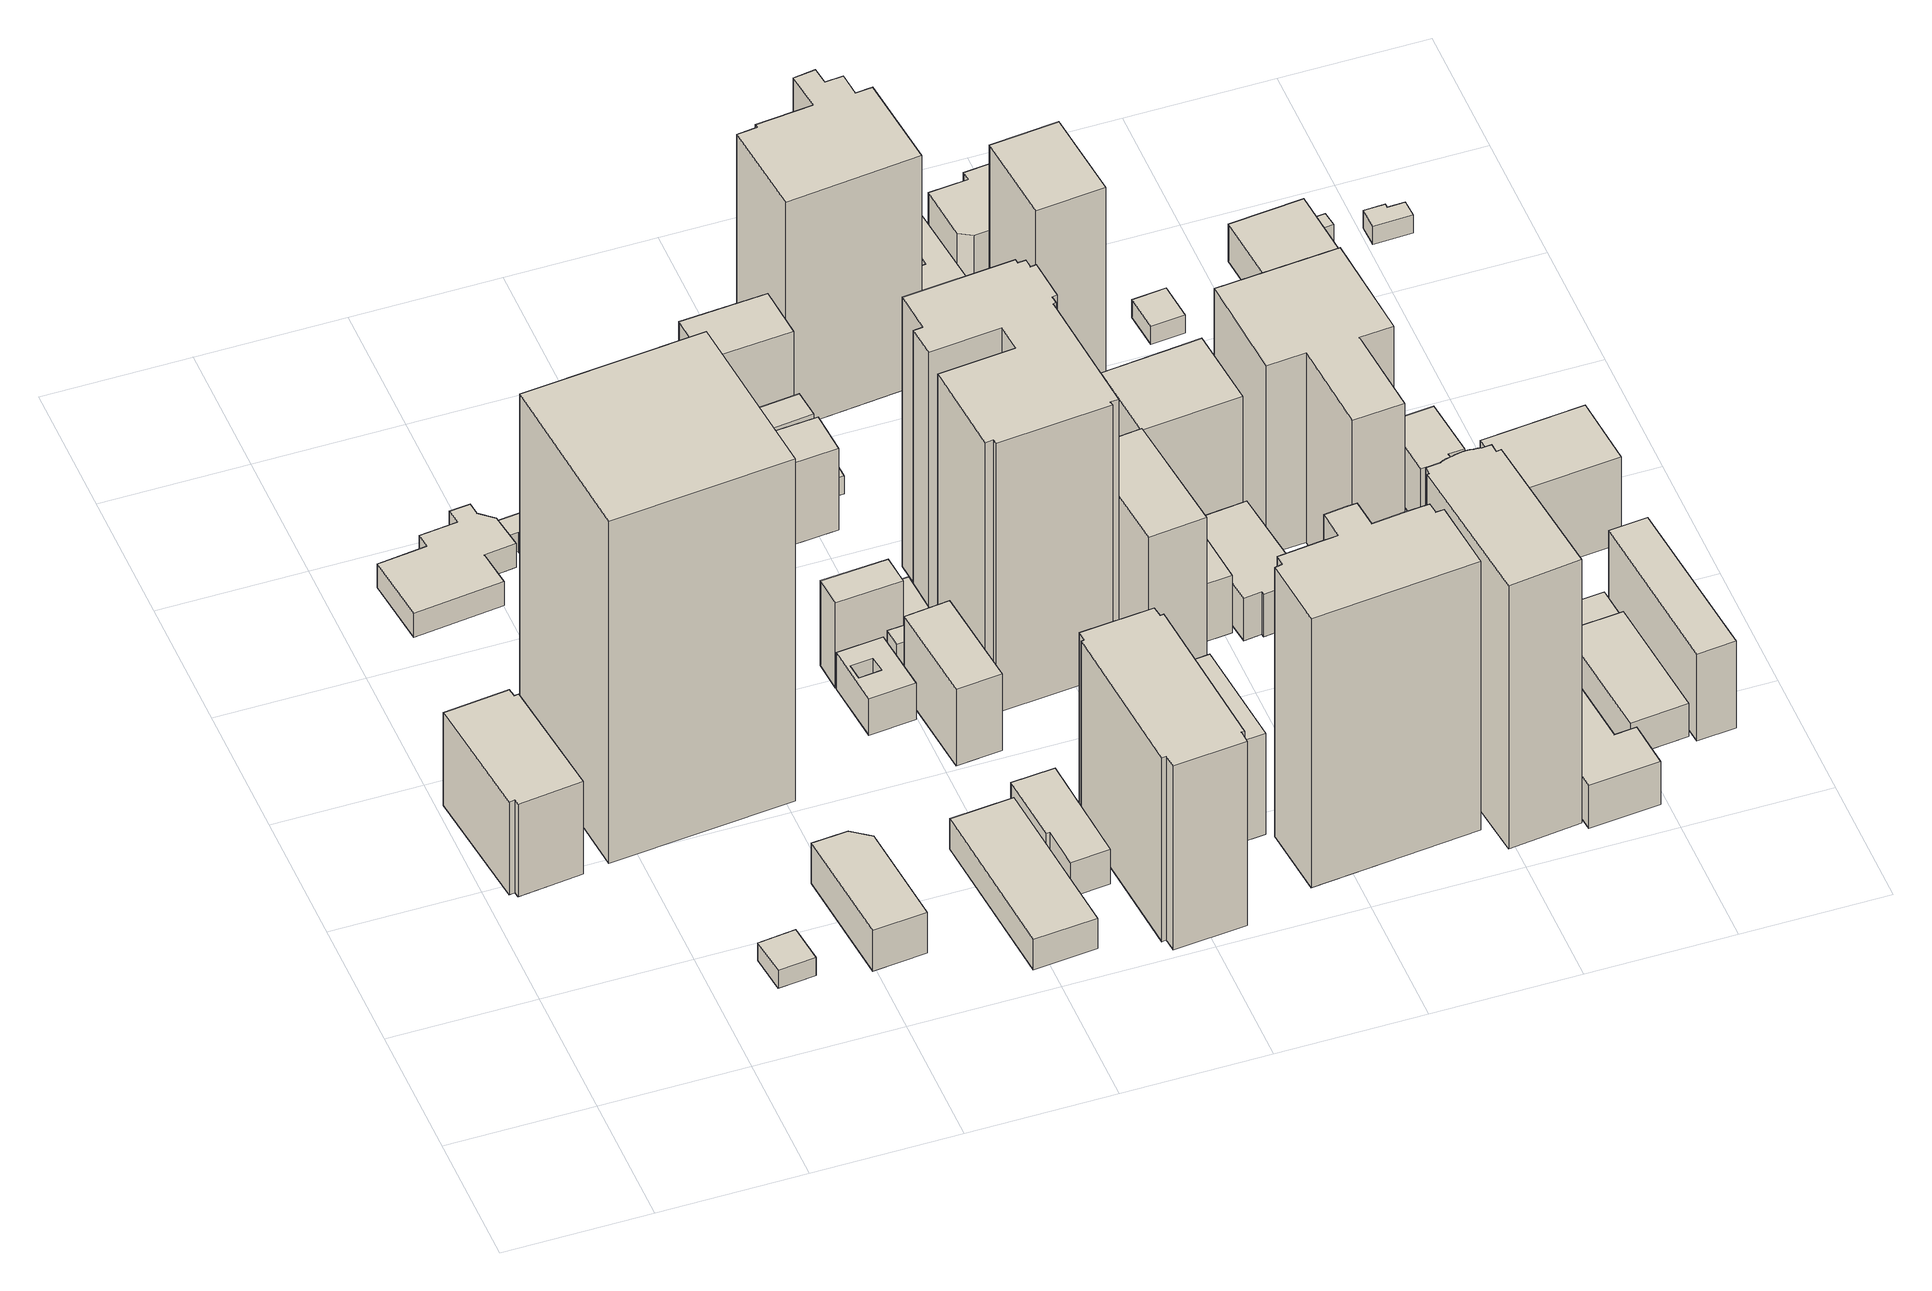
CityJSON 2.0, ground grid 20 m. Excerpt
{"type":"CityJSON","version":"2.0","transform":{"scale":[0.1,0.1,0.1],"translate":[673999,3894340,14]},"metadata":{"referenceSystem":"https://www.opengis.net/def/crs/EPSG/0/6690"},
"CityObjects":{
"building1":{"type":"Building","attributes":{"class":"3002","usage":"401","measuredHeight":21.5,"storeysAboveGround":4,"BuildingDetailAttribute.totalFloorArea":701.5,"BuildingDetailAttribute.buildingFootprintArea":175.37,"BuildingDetailAttribute.buildingRoofEdgeArea":175.37,"BuildingDetailAttribute.urbanPlanType":"21","BuildingDetailAttribute.landUseType":"212","BuildingDetailAttribute.surveyYear":2021,"BuildingIDAttribute.prefecture":"23","BuildingIDAttribute.city":"23102"},"address":[{"country":"日本","locality":"愛知県名古屋市"}],"geometry":[{"type":"Solid","lod":"1","boundaries":[[[[0,1,2,3,4,5,6,7]],[[6,8,9,7]],[[5,10,8,6]],[[4,11,10,5]],[[3,12,11,4]],[[2,13,12,3]],[[1,14,13,2]],[[0,15,14,1]],[[7,9,15,0]],[[8,10,11,12,13,14,15,9]]]]}]},
"building2":{"type":"Building","attributes":{"class":"3003","usage":"411","measuredHeight":-9999,"storeysAboveGround":1,"BuildingDetailAttribute.totalFloorArea":27.99,"BuildingDetailAttribute.buildingFootprintArea":27.99,"BuildingDetailAttribute.buildingRoofEdgeArea":27.99,"BuildingDetailAttribute.urbanPlanType":"21","BuildingDetailAttribute.landUseType":"211","BuildingDetailAttribute.surveyYear":2021,"BuildingIDAttribute.prefecture":"23","BuildingIDAttribute.city":"23102"},"address":[{"country":"日本","locality":"愛知県名古屋市"}],"geometry":[{"type":"Solid","lod":"1","boundaries":[[[[16,17,18,19]],[[18,20,21,19]],[[17,22,20,18]],[[16,23,22,17]],[[19,21,23,16]],[[20,22,23,21]]]]}]},
"building3":{"type":"Building","attributes":{"class":"3001","usage":"411","measuredHeight":8,"storeysAboveGround":1,"BuildingDetailAttribute.totalFloorArea":164.31,"BuildingDetailAttribute.buildingFootprintArea":164.31,"BuildingDetailAttribute.buildingRoofEdgeArea":164.31,"BuildingDetailAttribute.urbanPlanType":"21","BuildingDetailAttribute.landUseType":"211","BuildingDetailAttribute.surveyYear":2021,"BuildingIDAttribute.prefecture":"23","BuildingIDAttribute.city":"23102"},"address":[{"country":"日本","locality":"愛知県名古屋市"}],"geometry":[{"type":"Solid","lod":"1","boundaries":[[[[24,25,26,27,28,29,30,31,32,33,34,35]],[[34,36,37,35]],[[33,38,36,34]],[[32,39,38,33]],[[31,40,39,32]],[[30,41,40,31]],[[29,42,41,30]],[[28,43,42,29]],[[27,44,43,28]],[[26,45,44,27]],[[25,46,45,26]],[[24,47,46,25]],[[35,37,47,24]],[[36,38,39,40,41,42,43,44,45,46,47,37]]]]}]},
"building4":{"type":"Building","attributes":{"class":"9999","usage":"412","measuredHeight":57.3,"storeysAboveGround":17,"BuildingDetailAttribute.totalFloorArea":10609.53,"BuildingDetailAttribute.buildingFootprintArea":624.09,"BuildingDetailAttribute.buildingRoofEdgeArea":-9999,"BuildingDetailAttribute.urbanPlanType":"21","BuildingDetailAttribute.landUseType":"211","BuildingDetailAttribute.surveyYear":2021,"BuildingIDAttribute.prefecture":"23","BuildingIDAttribute.city":"23102"},"address":[{"country":"日本","locality":"愛知県名古屋市東区泉一丁目３０６"}],"geometry":[{"type":"Solid","lod":"1","boundaries":[[[[48,49,50,51]],[[50,52,53,51]],[[49,54,52,50]],[[48,55,54,49]],[[51,53,55,48]],[[52,54,55,53]]]]}]},
"building5":{"type":"Building","attributes":{"class":"9999","usage":"412","measuredHeight":16.7,"storeysAboveGround":1,"BuildingDetailAttribute.totalFloorArea":61.54,"BuildingDetailAttribute.buildingFootprintArea":61.54,"BuildingDetailAttribute.buildingRoofEdgeArea":-9999,"BuildingDetailAttribute.urbanPlanType":"21","BuildingDetailAttribute.landUseType":"211","BuildingDetailAttribute.surveyYear":2021,"BuildingIDAttribute.prefecture":"23","BuildingIDAttribute.city":"23102"},"address":[{"country":"日本","locality":"愛知県名古屋市"}],"geometry":[{"type":"Solid","lod":"1","boundaries":[[[[56,57,58,59]],[[58,60,61,59]],[[57,62,60,58]],[[56,63,62,57]],[[59,61,63,56]],[[60,62,63,61]]]]}]},
"building6":{"type":"Building","attributes":{"class":"3001","usage":"411","measuredHeight":8.8,"storeysAboveGround":2,"BuildingDetailAttribute.totalFloorArea":244.6,"BuildingDetailAttribute.buildingFootprintArea":122.3,"BuildingDetailAttribute.buildingRoofEdgeArea":122.3,"BuildingDetailAttribute.urbanPlanType":"21","BuildingDetailAttribute.landUseType":"211","BuildingDetailAttribute.surveyYear":2021,"BuildingIDAttribute.prefecture":"23","BuildingIDAttribute.city":"23102"},"address":[{"country":"日本","locality":"愛知県名古屋市"}],"geometry":[{"type":"Solid","lod":"1","boundaries":[[[[64,65,66,67,68]],[[67,69,70,68]],[[66,71,69,67]],[[65,72,71,66]],[[64,73,72,65]],[[68,70,73,64]],[[69,71,72,73,70]]]]}]},
"building7":{"type":"Building","attributes":{"class":"3001","usage":"411","measuredHeight":5.1,"storeysAboveGround":2,"BuildingDetailAttribute.totalFloorArea":52.26,"BuildingDetailAttribute.buildingFootprintArea":26.13,"BuildingDetailAttribute.buildingRoofEdgeArea":26.13,"BuildingDetailAttribute.urbanPlanType":"21","BuildingDetailAttribute.landUseType":"211","BuildingDetailAttribute.surveyYear":2021,"BuildingIDAttribute.prefecture":"23","BuildingIDAttribute.city":"23102"},"address":[{"country":"日本","locality":"愛知県名古屋市"}],"geometry":[{"type":"Solid","lod":"1","boundaries":[[[[74,75,76,77]],[[76,78,79,77]],[[75,80,78,76]],[[74,81,80,75]],[[77,79,81,74]],[[78,80,81,79]]]]}]},
"building8":{"type":"Building","attributes":{"class":"3001","usage":"411","measuredHeight":3.2,"storeysAboveGround":1,"BuildingDetailAttribute.totalFloorArea":31.93,"BuildingDetailAttribute.buildingFootprintArea":31.93,"BuildingDetailAttribute.buildingRoofEdgeArea":31.93,"BuildingDetailAttribute.urbanPlanType":"21","BuildingDetailAttribute.landUseType":"211","BuildingDetailAttribute.surveyYear":2021,"BuildingIDAttribute.prefecture":"23","BuildingIDAttribute.city":"23102"},"address":[{"country":"日本","locality":"愛知県名古屋市"}],"geometry":[{"type":"Solid","lod":"1","boundaries":[[[[82,83,84,85,86,87]],[[86,88,89,87]],[[85,90,88,86]],[[84,91,90,85]],[[83,92,91,84]],[[82,93,92,83]],[[87,89,93,82]],[[88,90,91,92,93,89]]]]}]},
"building9":{"type":"Building","attributes":{"class":"3001","usage":"411","measuredHeight":5.4,"storeysAboveGround":2,"BuildingDetailAttribute.totalFloorArea":154.39,"BuildingDetailAttribute.buildingFootprintArea":77.19,"BuildingDetailAttribute.buildingRoofEdgeArea":77.19,"BuildingDetailAttribute.urbanPlanType":"21","BuildingDetailAttribute.landUseType":"211","BuildingDetailAttribute.surveyYear":2021,"BuildingIDAttribute.prefecture":"23","BuildingIDAttribute.city":"23102"},"address":[{"country":"日本","locality":"愛知県名古屋市"}],"geometry":[{"type":"Solid","lod":"1","boundaries":[[[[94,95,96,97,98,99]],[[98,100,101,99]],[[97,102,100,98]],[[96,103,102,97]],[[95,104,103,96]],[[94,105,104,95]],[[99,101,105,94]],[[100,102,103,104,105,101]]]]}]},
"building10":{"type":"Building","attributes":{"class":"3001","usage":"402","measuredHeight":7.1,"storeysAboveGround":1,"BuildingDetailAttribute.totalFloorArea":202.58,"BuildingDetailAttribute.buildingFootprintArea":202.58,"BuildingDetailAttribute.buildingRoofEdgeArea":202.58,"BuildingDetailAttribute.urbanPlanType":"21","BuildingDetailAttribute.landUseType":"212","BuildingDetailAttribute.surveyYear":2021,"BuildingIDAttribute.prefecture":"23","BuildingIDAttribute.city":"23102"},"address":[{"country":"日本","locality":"愛知県名古屋市東区泉一丁目８０１"}],"geometry":[{"type":"Solid","lod":"1","boundaries":[[[[106,107,108,109]],[[108,110,111,109]],[[107,112,110,108]],[[106,113,112,107]],[[109,111,113,106]],[[110,112,113,111]]]]}]},
"building11":{"type":"Building","attributes":{"class":"3001","usage":"411","measuredHeight":14.1,"storeysAboveGround":2,"BuildingDetailAttribute.totalFloorArea":101.37,"BuildingDetailAttribute.buildingFootprintArea":50.69,"BuildingDetailAttribute.buildingRoofEdgeArea":50.69,"BuildingDetailAttribute.urbanPlanType":"21","BuildingDetailAttribute.landUseType":"211","BuildingDetailAttribute.surveyYear":2021,"BuildingIDAttribute.prefecture":"23","BuildingIDAttribute.city":"23102"},"address":[{"country":"日本","locality":"愛知県名古屋市"}],"geometry":[{"type":"Solid","lod":"1","boundaries":[[[[114,115,116,117],[118,119,120,121]],[[116,122,123,117]],[[115,124,122,116]],[[114,125,124,115]],[[117,123,125,114]],[[120,126,127,121]],[[119,128,126,120]],[[118,129,128,119]],[[121,127,129,118]],[[122,124,125,123],[126,128,129,127]]]]}]},
"building12":{"type":"Building","attributes":{"class":"3001","usage":"411","measuredHeight":7.8,"storeysAboveGround":2,"BuildingDetailAttribute.totalFloorArea":181,"BuildingDetailAttribute.buildingFootprintArea":90.5,"BuildingDetailAttribute.buildingRoofEdgeArea":90.5,"BuildingDetailAttribute.urbanPlanType":"21","BuildingDetailAttribute.landUseType":"211","BuildingDetailAttribute.surveyYear":2021,"BuildingIDAttribute.prefecture":"23","BuildingIDAttribute.city":"23102"},"address":[{"country":"日本","locality":"愛知県名古屋市"}],"geometry":[{"type":"Solid","lod":"1","boundaries":[[[[130,131,132,133,134,135]],[[134,136,137,135]],[[133,138,136,134]],[[132,139,138,133]],[[131,140,139,132]],[[130,141,140,131]],[[135,137,141,130]],[[136,138,139,140,141,137]]]]}]},
"building13":{"type":"Building","attributes":{"class":"3002","usage":"402","measuredHeight":16.2,"storeysAboveGround":3,"BuildingDetailAttribute.totalFloorArea":117.58,"BuildingDetailAttribute.buildingFootprintArea":39.19,"BuildingDetailAttribute.buildingRoofEdgeArea":39.19,"BuildingDetailAttribute.urbanPlanType":"21","BuildingDetailAttribute.landUseType":"212","BuildingDetailAttribute.surveyYear":2021,"BuildingIDAttribute.prefecture":"23","BuildingIDAttribute.city":"23102"},"address":[{"country":"日本","locality":"愛知県名古屋市"}],"geometry":[{"type":"Solid","lod":"1","boundaries":[[[[142,143,144,145]],[[144,146,147,145]],[[143,148,146,144]],[[142,149,148,143]],[[145,147,149,142]],[[146,148,149,147]]]]}]},
"building14":{"type":"Building","attributes":{"class":"3002","usage":"412","measuredHeight":13.8,"storeysAboveGround":4,"BuildingDetailAttribute.totalFloorArea":354.26,"BuildingDetailAttribute.buildingFootprintArea":88.57,"BuildingDetailAttribute.buildingRoofEdgeArea":88.57,"BuildingDetailAttribute.urbanPlanType":"21","BuildingDetailAttribute.landUseType":"211","BuildingDetailAttribute.surveyYear":2021,"BuildingIDAttribute.prefecture":"23","BuildingIDAttribute.city":"23102"},"address":[{"country":"日本","locality":"愛知県名古屋市"}],"geometry":[{"type":"Solid","lod":"1","boundaries":[[[[150,151,152,153]],[[152,154,155,153]],[[151,156,154,152]],[[150,157,156,151]],[[153,155,157,150]],[[154,156,157,155]]]]}]},
"building15":{"type":"Building","attributes":{"class":"3001","usage":"401","measuredHeight":10.9,"storeysAboveGround":1,"BuildingDetailAttribute.totalFloorArea":42.8,"BuildingDetailAttribute.buildingFootprintArea":42.8,"BuildingDetailAttribute.buildingRoofEdgeArea":42.8,"BuildingDetailAttribute.urbanPlanType":"21","BuildingDetailAttribute.landUseType":"212","BuildingDetailAttribute.surveyYear":2021,"BuildingIDAttribute.prefecture":"23","BuildingIDAttribute.city":"23102"},"address":[{"country":"日本","locality":"愛知県名古屋市"}],"geometry":[{"type":"Solid","lod":"1","boundaries":[[[[158,159,160,161,162,163]],[[162,164,165,163]],[[161,166,164,162]],[[160,167,166,161]],[[159,168,167,160]],[[158,169,168,159]],[[163,165,169,158]],[[164,166,167,168,169,165]]]]}]},
"building16":{"type":"Building","attributes":{"class":"3002","usage":"413","measuredHeight":14.6,"storeysAboveGround":4,"BuildingDetailAttribute.totalFloorArea":304.44,"BuildingDetailAttribute.buildingFootprintArea":76.11,"BuildingDetailAttribute.buildingRoofEdgeArea":76.11,"BuildingDetailAttribute.urbanPlanType":"21","BuildingDetailAttribute.landUseType":"212","BuildingDetailAttribute.surveyYear":2021,"BuildingIDAttribute.prefecture":"23","BuildingIDAttribute.city":"23102"},"address":[{"country":"日本","locality":"愛知県名古屋市"}],"geometry":[{"type":"Solid","lod":"1","boundaries":[[[[170,171,172,173,174,175,176]],[[175,177,178,176]],[[174,179,177,175]],[[173,180,179,174]],[[172,181,180,173]],[[171,182,181,172]],[[170,183,182,171]],[[176,178,183,170]],[[177,179,180,181,182,183,178]]]]}]},
"building17":{"type":"Building","attributes":{"class":"3002","usage":"414","measuredHeight":30.8,"storeysAboveGround":10,"BuildingDetailAttribute.totalFloorArea":2836.85,"BuildingDetailAttribute.buildingFootprintArea":283.68,"BuildingDetailAttribute.buildingRoofEdgeArea":283.68,"BuildingDetailAttribute.urbanPlanType":"21","BuildingDetailAttribute.landUseType":"211","BuildingDetailAttribute.surveyYear":2021,"BuildingIDAttribute.prefecture":"23","BuildingIDAttribute.city":"23102"},"address":[{"country":"日本","locality":"愛知県名古屋市東区泉一丁目８０３"}],"geometry":[{"type":"Solid","lod":"1","boundaries":[[[[184,185,186,187,188,189,190,191,192,193,194,195]],[[194,196,197,195]],[[193,198,196,194]],[[192,199,198,193]],[[191,200,199,192]],[[190,201,200,191]],[[189,202,201,190]],[[188,203,202,189]],[[187,204,203,188]],[[186,205,204,187]],[[185,206,205,186]],[[184,207,206,185]],[[195,197,207,184]],[[196,198,199,200,201,202,203,204,205,206,207,197]]]]}]},
"building18":{"type":"Building","attributes":{"class":"3002","usage":"411","measuredHeight":14.5,"storeysAboveGround":4,"BuildingDetailAttribute.totalFloorArea":196.32,"BuildingDetailAttribute.buildingFootprintArea":49.08,"BuildingDetailAttribute.buildingRoofEdgeArea":49.08,"BuildingDetailAttribute.urbanPlanType":"21","BuildingDetailAttribute.landUseType":"211","BuildingDetailAttribute.surveyYear":2021,"BuildingIDAttribute.prefecture":"23","BuildingIDAttribute.city":"23102"},"address":[{"country":"日本","locality":"愛知県名古屋市"}],"geometry":[{"type":"Solid","lod":"1","boundaries":[[[[208,209,210,211,212]],[[211,213,214,212]],[[210,215,213,211]],[[209,216,215,210]],[[208,217,216,209]],[[212,214,217,208]],[[213,215,216,217,214]]]]}]},
"building19":{"type":"Building","attributes":{"class":"3001","usage":"401","measuredHeight":6.1,"storeysAboveGround":1,"BuildingDetailAttribute.totalFloorArea":19.28,"BuildingDetailAttribute.buildingFootprintArea":19.28,"BuildingDetailAttribute.buildingRoofEdgeArea":19.28,"BuildingDetailAttribute.urbanPlanType":"21","BuildingDetailAttribute.landUseType":"212","BuildingDetailAttribute.surveyYear":2021,"BuildingIDAttribute.prefecture":"23","BuildingIDAttribute.city":"23102"},"address":[{"country":"日本","locality":"愛知県名古屋市"}],"geometry":[{"type":"Solid","lod":"1","boundaries":[[[[218,219,220,221,222,223]],[[222,224,225,223]],[[221,226,224,222]],[[220,227,226,221]],[[219,228,227,220]],[[218,229,228,219]],[[223,225,229,218]],[[224,226,227,228,229,225]]]]}]},
"building20":{"type":"Building","attributes":{"class":"3002","usage":"412","measuredHeight":24.4,"storeysAboveGround":8,"BuildingDetailAttribute.totalFloorArea":703.22,"BuildingDetailAttribute.buildingFootprintArea":87.9,"BuildingDetailAttribute.buildingRoofEdgeArea":87.9,"BuildingDetailAttribute.urbanPlanType":"21","BuildingDetailAttribute.landUseType":"211","BuildingDetailAttribute.surveyYear":2021,"BuildingIDAttribute.prefecture":"23","BuildingIDAttribute.city":"23102"},"address":[{"country":"日本","locality":"愛知県名古屋市"}],"geometry":[{"type":"Solid","lod":"1","boundaries":[[[[230,231,232,233]],[[232,234,235,233]],[[231,236,234,232]],[[230,237,236,231]],[[233,235,237,230]],[[234,236,237,235]]]]}]},
"building21":{"type":"Building","attributes":{"class":"3001","usage":"461","measuredHeight":-9999,"storeysAboveGround":9999,"BuildingDetailAttribute.totalFloorArea":-9999,"BuildingDetailAttribute.buildingFootprintArea":-9999,"BuildingDetailAttribute.buildingRoofEdgeArea":10.14,"BuildingDetailAttribute.urbanPlanType":"21","BuildingDetailAttribute.landUseType":"211","BuildingDetailAttribute.surveyYear":2021,"BuildingIDAttribute.prefecture":"23","BuildingIDAttribute.city":"23102"},"geometry":[{"type":"Solid","lod":"1","boundaries":[[[[238,239,240,241]],[[240,242,243,241]],[[239,244,242,240]],[[238,245,244,239]],[[241,243,245,238]],[[242,244,245,243]]]]}]},
"building22":{"type":"Building","attributes":{"class":"3001","usage":"461","measuredHeight":-9999,"storeysAboveGround":9999,"BuildingDetailAttribute.totalFloorArea":-9999,"BuildingDetailAttribute.buildingFootprintArea":-9999,"BuildingDetailAttribute.buildingRoofEdgeArea":3.6,"BuildingDetailAttribute.urbanPlanType":"21","BuildingDetailAttribute.landUseType":"211","BuildingDetailAttribute.surveyYear":2021,"BuildingIDAttribute.prefecture":"23","BuildingIDAttribute.city":"23102"},"geometry":[{"type":"Solid","lod":"1","boundaries":[[[[246,247,248,249]],[[248,250,251,249]],[[247,252,250,248]],[[246,253,252,247]],[[249,251,253,246]],[[250,252,253,251]]]]}]},
"building23":{"type":"Building","attributes":{"class":"3002","usage":"414","measuredHeight":23.9,"storeysAboveGround":5,"BuildingDetailAttribute.totalFloorArea":590.5,"BuildingDetailAttribute.buildingFootprintArea":118.1,"BuildingDetailAttribute.buildingRoofEdgeArea":118.1,"BuildingDetailAttribute.urbanPlanType":"21","BuildingDetailAttribute.landUseType":"211","BuildingDetailAttribute.surveyYear":2021,"BuildingIDAttribute.prefecture":"23","BuildingIDAttribute.city":"23102"},"address":[{"country":"日本","locality":"愛知県名古屋市"}],"geometry":[{"type":"Solid","lod":"1","boundaries":[[[[254,255,256,257]],[[256,258,259,257]],[[255,260,258,256]],[[254,261,260,255]],[[257,259,261,254]],[[258,260,261,259]]]]}]},
"building24":{"type":"Building","attributes":{"class":"3002","usage":"412","measuredHeight":45.1,"storeysAboveGround":15,"BuildingDetailAttribute.totalFloorArea":6780.51,"BuildingDetailAttribute.buildingFootprintArea":452.03,"BuildingDetailAttribute.buildingRoofEdgeArea":452.03,"BuildingDetailAttribute.urbanPlanType":"21","BuildingDetailAttribute.landUseType":"211","BuildingDetailAttribute.surveyYear":2021,"BuildingIDAttribute.prefecture":"23","BuildingIDAttribute.city":"23102"},"address":[{"country":"日本","locality":"愛知県名古屋市"}],"geometry":[{"type":"Solid","lod":"1","boundaries":[[[[262,263,264,265,266,267,268,269,270,271,272,273,274,275,276,277,278,279,280,281,282,283]],[[282,284,285,283]],[[281,286,284,282]],[[280,287,286,281]],[[279,288,287,280]],[[278,289,288,279]],[[277,290,289,278]],[[276,291,290,277]],[[275,292,291,276]],[[274,293,292,275]],[[273,294,293,274]],[[272,295,294,273]],[[271,296,295,272]],[[270,297,296,271]],[[269,298,297,270]],[[268,299,298,269]],[[267,300,299,268]],[[266,301,300,267]],[[265,302,301,266]],[[264,303,302,265]],[[263,304,303,264]],[[262,305,304,263]],[[283,285,305,262]],[[284,286,287,288,289,290,291,292,293,294,295,296,297,298,299,300,301,302,303,304,305,285]]]]}]},
"building25":{"type":"Building","attributes":{"class":"3002","usage":"412","measuredHeight":40.2,"storeysAboveGround":13,"BuildingDetailAttribute.totalFloorArea":3594.24,"BuildingDetailAttribute.buildingFootprintArea":276.48,"BuildingDetailAttribute.buildingRoofEdgeArea":276.48,"BuildingDetailAttribute.urbanPlanType":"21","BuildingDetailAttribute.landUseType":"211","BuildingDetailAttribute.surveyYear":2021,"BuildingIDAttribute.prefecture":"23","BuildingIDAttribute.city":"23102"},"address":[{"country":"日本","locality":"愛知県名古屋市"}],"geometry":[{"type":"Solid","lod":"1","boundaries":[[[[306,307,308,309,310,311,312,313,314,315,316,317]],[[316,318,319,317]],[[315,320,318,316]],[[314,321,320,315]],[[313,322,321,314]],[[312,323,322,313]],[[311,324,323,312]],[[310,325,324,311]],[[309,326,325,310]],[[308,327,326,309]],[[307,328,327,308]],[[306,329,328,307]],[[317,319,329,306]],[[318,320,321,322,323,324,325,326,327,328,329,319]]]]}]},
"building26":{"type":"Building","attributes":{"class":"3002","usage":"412","measuredHeight":29.8,"storeysAboveGround":9,"BuildingDetailAttribute.totalFloorArea":1235.14,"BuildingDetailAttribute.buildingFootprintArea":137.24,"BuildingDetailAttribute.buildingRoofEdgeArea":137.24,"BuildingDetailAttribute.urbanPlanType":"21","BuildingDetailAttribute.landUseType":"211","BuildingDetailAttribute.surveyYear":2021,"BuildingIDAttribute.prefecture":"23","BuildingIDAttribute.city":"23102"},"address":[{"country":"日本","locality":"愛知県名古屋市"}],"geometry":[{"type":"Solid","lod":"1","boundaries":[[[[330,331,332,333]],[[332,334,335,333]],[[331,336,334,332]],[[330,337,336,331]],[[333,335,337,330]],[[334,336,337,335]]]]}]},
"building27":{"type":"Building","attributes":{"class":"3001","usage":"412","measuredHeight":45.9,"storeysAboveGround":15,"BuildingDetailAttribute.totalFloorArea":683.06,"BuildingDetailAttribute.buildingFootprintArea":45.54,"BuildingDetailAttribute.buildingRoofEdgeArea":45.54,"BuildingDetailAttribute.urbanPlanType":"21","BuildingDetailAttribute.landUseType":"211","BuildingDetailAttribute.surveyYear":2021,"BuildingIDAttribute.prefecture":"23","BuildingIDAttribute.city":"23102"},"address":[{"country":"日本","locality":"愛知県名古屋市"}],"geometry":[{"type":"Solid","lod":"1","boundaries":[[[[338,339,340,341,342,343,344,345]],[[344,346,347,345]],[[343,348,346,344]],[[342,349,348,343]],[[341,350,349,342]],[[340,351,350,341]],[[339,352,351,340]],[[338,353,352,339]],[[345,347,353,338]],[[346,348,349,350,351,352,353,347]]]]}]},
"building28":{"type":"Building","attributes":{"class":"3002","usage":"412","measuredHeight":46,"storeysAboveGround":15,"BuildingDetailAttribute.totalFloorArea":4244.64,"BuildingDetailAttribute.buildingFootprintArea":282.98,"BuildingDetailAttribute.buildingRoofEdgeArea":282.98,"BuildingDetailAttribute.urbanPlanType":"21","BuildingDetailAttribute.landUseType":"211","BuildingDetailAttribute.surveyYear":2021,"BuildingIDAttribute.prefecture":"23","BuildingIDAttribute.city":"23102"},"address":[{"country":"日本","locality":"愛知県名古屋市"}],"geometry":[{"type":"Solid","lod":"1","boundaries":[[[[354,355,356,357,358,359,360,361,362,363,364,365,366,367,368]],[[367,369,370,368]],[[366,371,369,367]],[[365,372,371,366]],[[364,373,372,365]],[[363,374,373,364]],[[362,375,374,363]],[[361,376,375,362]],[[360,377,376,361]],[[359,378,377,360]],[[358,379,378,359]],[[357,380,379,358]],[[356,381,380,357]],[[355,382,381,356]],[[354,383,382,355]],[[368,370,383,354]],[[369,371,372,373,374,375,376,377,378,379,380,381,382,383,370]]]]}]},
"building29":{"type":"Building","attributes":{"class":"3001","usage":"412","measuredHeight":-9999,"storeysAboveGround":1,"BuildingDetailAttribute.totalFloorArea":38.06,"BuildingDetailAttribute.buildingFootprintArea":38.06,"BuildingDetailAttribute.buildingRoofEdgeArea":38.06,"BuildingDetailAttribute.urbanPlanType":"21","BuildingDetailAttribute.landUseType":"211","BuildingDetailAttribute.surveyYear":2021,"BuildingIDAttribute.prefecture":"23","BuildingIDAttribute.city":"23102"},"address":[{"country":"日本","locality":"愛知県名古屋市"}],"geometry":[{"type":"Solid","lod":"1","boundaries":[[[[384,385,386,387]],[[386,388,389,387]],[[385,390,388,386]],[[384,391,390,385]],[[387,389,391,384]],[[388,390,391,389]]]]}]},
"building30":{"type":"Building","attributes":{"class":"3002","usage":"411","measuredHeight":13.6,"storeysAboveGround":3,"BuildingDetailAttribute.totalFloorArea":183.09,"BuildingDetailAttribute.buildingFootprintArea":61.03,"BuildingDetailAttribute.buildingRoofEdgeArea":61.03,"BuildingDetailAttribute.urbanPlanType":"21","BuildingDetailAttribute.landUseType":"211","BuildingDetailAttribute.surveyYear":2021,"BuildingIDAttribute.prefecture":"23","BuildingIDAttribute.city":"23102"},"address":[{"country":"日本","locality":"愛知県名古屋市"}],"geometry":[{"type":"Solid","lod":"1","boundaries":[[[[392,393,394,395]],[[394,396,397,395]],[[393,398,396,394]],[[392,399,398,393]],[[395,397,399,392]],[[396,398,399,397]]]]}]},
"building31":{"type":"Building","attributes":{"class":"3003","usage":"411","measuredHeight":-9999,"storeysAboveGround":1,"BuildingDetailAttribute.totalFloorArea":55.94,"BuildingDetailAttribute.buildingFootprintArea":55.94,"BuildingDetailAttribute.buildingRoofEdgeArea":55.94,"BuildingDetailAttribute.urbanPlanType":"21","BuildingDetailAttribute.landUseType":"211","BuildingDetailAttribute.surveyYear":2021,"BuildingIDAttribute.prefecture":"23","BuildingIDAttribute.city":"23102"},"address":[{"country":"日本","locality":"愛知県名古屋市"}],"geometry":[{"type":"Solid","lod":"1","boundaries":[[[[400,401,402,403]],[[402,404,405,403]],[[401,406,404,402]],[[400,407,406,401]],[[403,405,407,400]],[[404,406,407,405]]]]}]},
"building32":{"type":"Building","attributes":{"class":"3001","usage":"412","measuredHeight":44.9,"storeysAboveGround":1,"BuildingDetailAttribute.totalFloorArea":99.97,"BuildingDetailAttribute.buildingFootprintArea":99.97,"BuildingDetailAttribute.buildingRoofEdgeArea":99.97,"BuildingDetailAttribute.urbanPlanType":"21","BuildingDetailAttribute.landUseType":"211","BuildingDetailAttribute.surveyYear":2021,"BuildingIDAttribute.prefecture":"23","BuildingIDAttribute.city":"23102"},"address":[{"country":"日本","locality":"愛知県名古屋市"}],"geometry":[{"type":"Solid","lod":"1","boundaries":[[[[408,409,410,411,412,413,414]],[[413,415,416,414]],[[412,417,415,413]],[[411,418,417,412]],[[410,419,418,411]],[[409,420,419,410]],[[408,421,420,409]],[[414,416,421,408]],[[415,417,418,419,420,421,416]]]]}]},
"building33":{"type":"Building","attributes":{"class":"3001","usage":"411","measuredHeight":11,"storeysAboveGround":3,"BuildingDetailAttribute.totalFloorArea":281.4,"BuildingDetailAttribute.buildingFootprintArea":93.8,"BuildingDetailAttribute.buildingRoofEdgeArea":93.8,"BuildingDetailAttribute.urbanPlanType":"21","BuildingDetailAttribute.landUseType":"211","BuildingDetailAttribute.surveyYear":2021,"BuildingIDAttribute.prefecture":"23","BuildingIDAttribute.city":"23102"},"address":[{"country":"日本","locality":"愛知県名古屋市"}],"geometry":[{"type":"Solid","lod":"1","boundaries":[[[[422,423,424,425,426,427,428,429]],[[428,430,431,429]],[[427,432,430,428]],[[426,433,432,427]],[[425,434,433,426]],[[424,435,434,425]],[[423,436,435,424]],[[422,437,436,423]],[[429,431,437,422]],[[430,432,433,434,435,436,437,431]]]]}]},
"building34":{"type":"Building","attributes":{"class":"3001","usage":"422","measuredHeight":7.5,"storeysAboveGround":2,"BuildingDetailAttribute.totalFloorArea":250.27,"BuildingDetailAttribute.buildingFootprintArea":125.14,"BuildingDetailAttribute.buildingRoofEdgeArea":125.14,"BuildingDetailAttribute.urbanPlanType":"21","BuildingDetailAttribute.landUseType":"214","BuildingDetailAttribute.surveyYear":2021,"BuildingIDAttribute.prefecture":"23","BuildingIDAttribute.city":"23102"},"address":[{"country":"日本","locality":"愛知県名古屋市東区泉一丁目５１３－１"}],"geometry":[{"type":"Solid","lod":"1","boundaries":[[[[438,439,440,441,442,443]],[[442,444,445,443]],[[441,446,444,442]],[[440,447,446,441]],[[439,448,447,440]],[[438,449,448,439]],[[443,445,449,438]],[[444,446,447,448,449,445]]]]}]},
"building35":{"type":"Building","attributes":{"class":"3002","usage":"412","measuredHeight":23.9,"storeysAboveGround":8,"BuildingDetailAttribute.totalFloorArea":1239.16,"BuildingDetailAttribute.buildingFootprintArea":154.89,"BuildingDetailAttribute.buildingRoofEdgeArea":154.89,"BuildingDetailAttribute.urbanPlanType":"21","BuildingDetailAttribute.landUseType":"211","BuildingDetailAttribute.surveyYear":2021,"BuildingIDAttribute.prefecture":"23","BuildingIDAttribute.city":"23102"},"address":[{"country":"日本","locality":"愛知県名古屋市"}],"geometry":[{"type":"Solid","lod":"1","boundaries":[[[[450,451,452,453]],[[452,454,455,453]],[[451,456,454,452]],[[450,457,456,451]],[[453,455,457,450]],[[454,456,457,455]]]]}]},
"building36":{"type":"Building","attributes":{"class":"3002","usage":"412","measuredHeight":35.1,"storeysAboveGround":11,"BuildingDetailAttribute.totalFloorArea":1324.8,"BuildingDetailAttribute.buildingFootprintArea":120.44,"BuildingDetailAttribute.buildingRoofEdgeArea":120.44,"BuildingDetailAttribute.urbanPlanType":"21","BuildingDetailAttribute.landUseType":"211","BuildingDetailAttribute.surveyYear":2021,"BuildingIDAttribute.prefecture":"23","BuildingIDAttribute.city":"23102"},"address":[{"country":"日本","locality":"愛知県名古屋市"}],"geometry":[{"type":"Solid","lod":"1","boundaries":[[[[458,459,460,461]],[[460,462,463,461]],[[459,464,462,460]],[[458,465,464,459]],[[461,463,465,458]],[[462,464,465,463]]]]}]},
"building37":{"type":"Building","attributes":{"class":"3002","usage":"412","measuredHeight":45.1,"storeysAboveGround":15,"BuildingDetailAttribute.totalFloorArea":3446.88,"BuildingDetailAttribute.buildingFootprintArea":229.79,"BuildingDetailAttribute.buildingRoofEdgeArea":229.79,"BuildingDetailAttribute.urbanPlanType":"21","BuildingDetailAttribute.landUseType":"211","BuildingDetailAttribute.surveyYear":2021,"BuildingIDAttribute.prefecture":"23","BuildingIDAttribute.city":"23102"},"address":[{"country":"日本","locality":"愛知県名古屋市"}],"geometry":[{"type":"Solid","lod":"1","boundaries":[[[[466,467,468,469,470,471,472,473,474,475,476,477,478,479,480,481,482,483,484,485,486]],[[485,487,488,486]],[[484,489,487,485]],[[483,490,489,484]],[[482,491,490,483]],[[481,492,491,482]],[[480,493,492,481]],[[479,494,493,480]],[[478,495,494,479]],[[477,496,495,478]],[[476,497,496,477]],[[475,498,497,476]],[[474,499,498,475]],[[473,500,499,474]],[[472,501,500,473]],[[471,502,501,472]],[[470,503,502,471]],[[469,504,503,470]],[[468,505,504,469]],[[467,506,505,468]],[[466,507,506,467]],[[486,488,507,466]],[[487,489,490,491,492,493,494,495,496,497,498,499,500,501,502,503,504,505,506,507,488]]]]}]},
"building38":{"type":"Building","attributes":{"class":"3002","usage":"412","measuredHeight":14.9,"storeysAboveGround":5,"BuildingDetailAttribute.totalFloorArea":424.25,"BuildingDetailAttribute.buildingFootprintArea":84.85,"BuildingDetailAttribute.buildingRoofEdgeArea":84.85,"BuildingDetailAttribute.urbanPlanType":"21","BuildingDetailAttribute.landUseType":"211","BuildingDetailAttribute.surveyYear":2021,"BuildingIDAttribute.prefecture":"23","BuildingIDAttribute.city":"23102"},"address":[{"country":"日本","locality":"愛知県名古屋市"}],"geometry":[{"type":"Solid","lod":"1","boundaries":[[[[508,509,510,511,512,513,514,515]],[[514,516,517,515]],[[513,518,516,514]],[[512,519,518,513]],[[511,520,519,512]],[[510,521,520,511]],[[509,522,521,510]],[[508,523,522,509]],[[515,517,523,508]],[[516,518,519,520,521,522,523,517]]]]}]},
"building39":{"type":"Building","attributes":{"class":"3002","usage":"412","measuredHeight":34.7,"storeysAboveGround":11,"BuildingDetailAttribute.totalFloorArea":3798.73,"BuildingDetailAttribute.buildingFootprintArea":345.34,"BuildingDetailAttribute.buildingRoofEdgeArea":345.34,"BuildingDetailAttribute.urbanPlanType":"21","BuildingDetailAttribute.landUseType":"211","BuildingDetailAttribute.surveyYear":2021,"BuildingIDAttribute.prefecture":"23","BuildingIDAttribute.city":"23102"},"address":[{"country":"日本","locality":"愛知県名古屋市"}],"geometry":[{"type":"Solid","lod":"1","boundaries":[[[[524,525,526,527,528,529,530,531]],[[530,532,533,531]],[[529,534,532,530]],[[528,535,534,529]],[[527,536,535,528]],[[526,537,536,527]],[[525,538,537,526]],[[524,539,538,525]],[[531,533,539,524]],[[532,534,535,536,537,538,539,533]]]]}]},
"building40":{"type":"Building","attributes":{"class":"3001","usage":"402","measuredHeight":25.5,"storeysAboveGround":2,"BuildingDetailAttribute.totalFloorArea":466.79,"BuildingDetailAttribute.buildingFootprintArea":233.39,"BuildingDetailAttribute.buildingRoofEdgeArea":233.39,"BuildingDetailAttribute.urbanPlanType":"21","BuildingDetailAttribute.landUseType":"212","BuildingDetailAttribute.surveyYear":2021,"BuildingIDAttribute.prefecture":"23","BuildingIDAttribute.city":"23102"},"address":[{"country":"日本","locality":"愛知県名古屋市"}],"geometry":[{"type":"Solid","lod":"1","boundaries":[[[[540,541,542,543,544,545]],[[544,546,547,545]],[[543,548,546,544]],[[542,549,548,543]],[[541,550,549,542]],[[540,551,550,541]],[[545,547,551,540]],[[546,548,549,550,551,547]]]]}]},
"building41":{"type":"Building","attributes":{"class":"3001","usage":"431","measuredHeight":-9999,"storeysAboveGround":1,"BuildingDetailAttribute.totalFloorArea":24.44,"BuildingDetailAttribute.buildingFootprintArea":24.44,"BuildingDetailAttribute.buildingRoofEdgeArea":24.44,"BuildingDetailAttribute.urbanPlanType":"21","BuildingDetailAttribute.landUseType":"213","BuildingDetailAttribute.surveyYear":2021,"BuildingIDAttribute.prefecture":"23","BuildingIDAttribute.city":"23102"},"address":[{"country":"日本","locality":"愛知県名古屋市"}],"geometry":[{"type":"Solid","lod":"1","boundaries":[[[[552,553,554,555]],[[554,556,557,555]],[[553,558,556,554]],[[552,559,558,553]],[[555,557,559,552]],[[556,558,559,557]]]]}]},
"building42":{"type":"Building","attributes":{"class":"3001","usage":"431","measuredHeight":11.5,"storeysAboveGround":1,"BuildingDetailAttribute.totalFloorArea":144.46,"BuildingDetailAttribute.buildingFootprintArea":144.46,"BuildingDetailAttribute.buildingRoofEdgeArea":144.46,"BuildingDetailAttribute.urbanPlanType":"21","BuildingDetailAttribute.landUseType":"213","BuildingDetailAttribute.surveyYear":2021,"BuildingIDAttribute.prefecture":"23","BuildingIDAttribute.city":"23102"},"address":[{"country":"日本","locality":"愛知県名古屋市"}],"geometry":[{"type":"Solid","lod":"1","boundaries":[[[[560,561,562,563]],[[562,564,565,563]],[[561,566,564,562]],[[560,567,566,561]],[[563,565,567,560]],[[564,566,567,565]]]]}]},
"building43":{"type":"Building","attributes":{"class":"3001","usage":"411","measuredHeight":10.2,"storeysAboveGround":3,"BuildingDetailAttribute.totalFloorArea":166.92,"BuildingDetailAttribute.buildingFootprintArea":55.64,"BuildingDetailAttribute.buildingRoofEdgeArea":55.64,"BuildingDetailAttribute.urbanPlanType":"21","BuildingDetailAttribute.landUseType":"211","BuildingDetailAttribute.surveyYear":2021,"BuildingIDAttribute.prefecture":"23","BuildingIDAttribute.city":"23102"},"address":[{"country":"日本","locality":"愛知県名古屋市"}],"geometry":[{"type":"Solid","lod":"1","boundaries":[[[[568,569,570,571,572,573]],[[572,574,575,573]],[[571,576,574,572]],[[570,577,576,571]],[[569,578,577,570]],[[568,579,578,569]],[[573,575,579,568]],[[574,576,577,578,579,575]]]]}]},
"building44":{"type":"Building","attributes":{"class":"3001","usage":"431","measuredHeight":5.6,"storeysAboveGround":1,"BuildingDetailAttribute.totalFloorArea":35.46,"BuildingDetailAttribute.buildingFootprintArea":35.46,"BuildingDetailAttribute.buildingRoofEdgeArea":35.46,"BuildingDetailAttribute.urbanPlanType":"21","BuildingDetailAttribute.landUseType":"213","BuildingDetailAttribute.surveyYear":2021,"BuildingIDAttribute.prefecture":"23","BuildingIDAttribute.city":"23102"},"address":[{"country":"日本","locality":"愛知県名古屋市"}],"geometry":[{"type":"Solid","lod":"1","boundaries":[[[[580,581,582,583]],[[582,584,585,583]],[[581,586,584,582]],[[580,587,586,581]],[[583,585,587,580]],[[584,586,587,585]]]]}]},
"building45":{"type":"Building","attributes":{"class":"3002","usage":"401","measuredHeight":17.5,"storeysAboveGround":4,"BuildingDetailAttribute.totalFloorArea":508.95,"BuildingDetailAttribute.buildingFootprintArea":127.24,"BuildingDetailAttribute.buildingRoofEdgeArea":127.24,"BuildingDetailAttribute.urbanPlanType":"21","BuildingDetailAttribute.landUseType":"212","BuildingDetailAttribute.surveyYear":2021,"BuildingIDAttribute.prefecture":"23","BuildingIDAttribute.city":"23102"},"address":[{"country":"日本","locality":"愛知県名古屋市"}],"geometry":[{"type":"Solid","lod":"1","boundaries":[[[[588,589,590,591]],[[590,592,593,591]],[[589,594,592,590]],[[588,595,594,589]],[[591,593,595,588]],[[592,594,595,593]]]]}]},
"building46":{"type":"Building","attributes":{"class":"3002","usage":"401","measuredHeight":17.5,"storeysAboveGround":4,"BuildingDetailAttribute.totalFloorArea":569.34,"BuildingDetailAttribute.buildingFootprintArea":142.34,"BuildingDetailAttribute.buildingRoofEdgeArea":142.34,"BuildingDetailAttribute.urbanPlanType":"21","BuildingDetailAttribute.landUseType":"212","BuildingDetailAttribute.surveyYear":2021,"BuildingIDAttribute.prefecture":"23","BuildingIDAttribute.city":"23102"},"address":[{"country":"日本","locality":"愛知県名古屋市"}],"geometry":[{"type":"Solid","lod":"1","boundaries":[[[[596,597,598,599]],[[598,600,601,599]],[[597,602,600,598]],[[596,603,602,597]],[[599,601,603,596]],[[600,602,603,601]]]]}]},
"building47":{"type":"Building","attributes":{"class":"3001","usage":"401","measuredHeight":14.2,"storeysAboveGround":1,"BuildingDetailAttribute.totalFloorArea":45.61,"BuildingDetailAttribute.buildingFootprintArea":45.61,"BuildingDetailAttribute.buildingRoofEdgeArea":45.61,"BuildingDetailAttribute.urbanPlanType":"21","BuildingDetailAttribute.landUseType":"212","BuildingDetailAttribute.surveyYear":2021,"BuildingIDAttribute.prefecture":"23","BuildingIDAttribute.city":"23102"},"address":[{"country":"日本","locality":"愛知県名古屋市"}],"geometry":[{"type":"Solid","lod":"1","boundaries":[[[[604,605,606,607]],[[606,608,609,607]],[[605,610,608,606]],[[604,611,610,605]],[[607,609,611,604]],[[608,610,611,609]]]]}]},
"building48":{"type":"Building","attributes":{"class":"3001","usage":"411","measuredHeight":6.3,"storeysAboveGround":2,"BuildingDetailAttribute.totalFloorArea":208.87,"BuildingDetailAttribute.buildingFootprintArea":104.43,"BuildingDetailAttribute.buildingRoofEdgeArea":104.43,"BuildingDetailAttribute.urbanPlanType":"21","BuildingDetailAttribute.landUseType":"211","BuildingDetailAttribute.surveyYear":2021,"BuildingIDAttribute.prefecture":"23","BuildingIDAttribute.city":"23102"},"address":[{"country":"日本","locality":"愛知県名古屋市"}],"geometry":[{"type":"Solid","lod":"1","boundaries":[[[[612,613,614,615,616,617,618,619]],[[618,620,621,619]],[[617,622,620,618]],[[616,623,622,617]],[[615,624,623,616]],[[614,625,624,615]],[[613,626,625,614]],[[612,627,626,613]],[[619,621,627,612]],[[620,622,623,624,625,626,627,621]]]]}]},
"building49":{"type":"Building","attributes":{"class":"9999","usage":"461","measuredHeight":-9999,"storeysAboveGround":9999,"BuildingDetailAttribute.totalFloorArea":-9999,"BuildingDetailAttribute.buildingFootprintArea":-9999,"BuildingDetailAttribute.buildingRoofEdgeArea":4.1,"BuildingDetailAttribute.urbanPlanType":"21","BuildingDetailAttribute.landUseType":"211","BuildingDetailAttribute.surveyYear":2021,"BuildingIDAttribute.prefecture":"23","BuildingIDAttribute.city":"23102"},"geometry":[{"type":"Solid","lod":"1","boundaries":[[[[628,629,630,631]],[[630,632,633,631]],[[629,634,632,630]],[[628,635,634,629]],[[631,633,635,628]],[[632,634,635,633]]]]}]},
"building50":{"type":"Building","attributes":{"class":"9999","usage":"461","measuredHeight":4.5,"storeysAboveGround":9999,"BuildingDetailAttribute.totalFloorArea":-9999,"BuildingDetailAttribute.buildingFootprintArea":-9999,"BuildingDetailAttribute.buildingRoofEdgeArea":14.79,"BuildingDetailAttribute.urbanPlanType":"21","BuildingDetailAttribute.landUseType":"217","BuildingDetailAttribute.surveyYear":2021,"BuildingIDAttribute.prefecture":"23","BuildingIDAttribute.city":"23102"},"geometry":[{"type":"Solid","lod":"1","boundaries":[[[[636,637,638,639,640,641]],[[640,642,643,641]],[[639,644,642,640]],[[638,645,644,639]],[[637,646,645,638]],[[636,647,646,637]],[[641,643,647,636]],[[642,644,645,646,647,643]]]]}]}
},
"vertices":[
[96,545,15],[102,546,15],[122,375,15],[34,365,15],[33,373,15],[25,372,15],[5,547,15],[94,557,15],[5,547,170],[94,557,170],[25,372,170],[33,373,170],[34,365,170],[122,375,170],[102,546,170],[96,545,170],
[273,105,15],[267,159,15],[318,165,15],[324,110,15],[318,165,45],[324,110,45],[267,159,45],[273,105,45],
[76,840,10],[65,937,10],[132,945,10],[130,966,10],[182,972,10],[179,993,10],[207,996,10],[209,978,10],[228,962,10],[235,912,10],[192,906,10],[198,854,10],[192,906,50],[198,854,50],[235,912,50],[228,962,50],[209,978,50],[207,996,50],[179,993,50],[182,972,50],[130,966,50],[132,945,50],[65,937,50],[76,840,50],
[386,657,10],[409,410,10],[159,386,10],[136,633,10],[159,386,583],[136,633,583],[409,410,583],[386,657,583],
[293,740,15],[299,665,15],[218,658,15],[211,733,15],[218,658,182],[211,733,182],[299,665,182],[293,740,182],
[392,96,12],[376,266,12],[425,270,12],[451,251,12],[465,103,12],[451,251,80],[465,103,80],[425,270,80],[376,266,80],[392,96,80],
[310,907,9],[314,871,9],[243,864,9],[239,900,9],[243,864,60],[239,900,60],[314,871,60],[310,907,60],
[302,921,8],[250,915,8],[248,939,8],[234,937,8],[231,967,8],[296,974,8],[231,967,40],[296,974,40],[234,937,40],[248,939,40],[250,915,40],[302,921,40],
[386,879,6],[320,873,6],[316,913,6],[304,912,6],[298,976,6],[376,983,6],[298,976,60],[376,983,60],[304,912,60],[316,913,60],[320,873,60],[386,879,60],
[576,33,9],[555,267,9],[641,275,9],[662,41,9],[641,275,60],[662,41,60],[555,267,60],[576,33,60],
[596,494,9],[533,488,9],[524,578,9],[587,584,9],[534,527,9],[565,530,9],[562,553,9],[532,550,9],[524,578,70],[587,584,70],[533,488,70],[596,494,70],[562,553,70],[532,550,70],[565,530,70],[534,527,70],
[715,139,12],[661,134,12],[656,192,12],[652,192,12],[643,291,12],[702,296,12],[643,291,70],[702,296,70],[652,192,70],[656,192,70],[661,134,70],[715,139,70],
[524,581,8],[521,624,8],[611,631,8],[615,589,8],[611,631,150],[615,589,150],[521,624,150],[524,581,150],
[612,398,12],[598,540,12],[659,547,12],[674,404,12],[659,547,140],[674,404,140],[598,540,140],[612,398,140],
[594,556,11],[592,583,11],[619,585,11],[614,659,11],[649,662,11],[656,561,11],[649,662,80],[656,561,80],[614,659,80],[619,585,80],[592,583,80],[594,556,80],
[626,843,4],[522,834,4],[508,842,4],[508,851,4],[498,851,4],[495,894,4],[622,904,4],[495,894,140],[622,904,140],[498,851,140],[508,851,140],[508,842,140],[522,834,140],[626,843,140],
[823,257,12],[828,258,12],[848,31,12],[844,31,12],[845,13,12],[746,4,12],[744,23,12],[738,22,12],[718,248,12],[722,249,12],[721,263,12],[821,272,12],[721,263,320],[821,272,320],[722,249,320],[718,248,320],[738,22,320],[744,23,320],[746,4,320],[845,13,320],[844,31,320],[848,31,320],[828,258,320],[823,257,320],
[498,897,5],[496,897,5],[492,937,5],[615,950,5],[619,910,5],[615,950,140],[619,910,140],[492,937,140],[496,897,140],[498,897,140],
[614,664,9],[607,735,9],[641,738,9],[646,689,9],[623,687,9],[626,665,9],[623,687,40],[626,665,40],[646,689,40],[641,738,40],[607,735,40],[614,664,40],
[492,947,6],[486,1021,6],[604,1030,6],[610,956,6],[604,1030,240],[610,956,240],[486,1021,240],[492,947,240],
[653,897,7],[632,896,7],[630,944,7],[651,945,7],[630,944,37],[651,945,37],[632,896,37],[653,897,37],
[634,951,8],[633,971,8],[652,971,8],[652,952,8],[652,971,38],[652,952,38],[633,971,38],[634,951,38],
[846,149,11],[831,302,11],[907,310,11],[922,156,11],[907,310,180],[922,156,180],[831,302,180],[846,149,180],
[826,759,9],[837,760,9],[838,747,9],[846,748,9],[851,689,9],[844,688,9],[845,677,9],[841,676,9],[857,492,9],[846,491,9],[847,485,9],[691,471,9],[690,478,9],[679,477,9],[667,610,9],[772,620,9],[768,658,9],[670,649,9],[666,692,9],[679,693,9],[674,751,9],[825,765,9],[674,751,460],[825,765,460],[679,693,460],[666,692,460],[670,649,460],[768,658,460],[772,620,460],[667,610,460],[679,477,460],[690,478,460],[691,471,460],[847,485,460],[846,491,460],[857,492,460],[841,676,460],[845,677,460],[844,688,460],[851,689,460],[846,748,460],[838,747,460],[837,760,460],[826,759,460],
[743,1206,8],[768,1208,8],[771,1175,8],[794,1177,8],[808,1044,8],[625,1024,8],[611,1157,8],[639,1160,8],[638,1165,8],[716,1173,8],[710,1226,8],[740,1230,8],[710,1226,390],[740,1230,390],[716,1173,390],[638,1165,390],[639,1160,390],[611,1157,390],[625,1024,390],[808,1044,390],[794,1177,390],[771,1175,390],[768,1208,390],[743,1206,390],
[876,439,12],[857,612,12],[935,621,12],[954,447,12],[935,621,270],[954,447,270],[857,612,270],[876,439,270],
[1019,216,11],[1023,176,11],[994,173,11],[983,274,11],[1014,277,11],[1016,264,11],[1046,267,11],[1051,220,11],[1046,267,50],[1051,220,50],[1016,264,50],[1014,277,50],[983,274,50],[994,173,50],[1023,176,50],[1019,216,50],
[941,50,10],[931,150,10],[942,152,10],[941,167,10],[994,173,10],[1023,176,10],[1019,216,10],[1051,220,10],[1064,221,10],[1068,181,10],[1112,186,10],[1146,189,10],[1148,173,10],[1159,174,10],[1169,73,10],[1159,174,460],[1169,73,460],[1148,173,460],[1146,189,460],[1112,186,460],[1068,181,460],[1064,221,460],[1051,220,460],[1019,216,460],[1023,176,460],[994,173,460],[941,167,460],[942,152,460],[931,150,460],[941,50,460],
[820,869,10],[802,1032,10],[825,1035,10],[843,872,10],[825,1035,40],[843,872,40],[802,1032,40],[820,869,40],
[959,494,14],[947,622,14],[994,627,14],[1006,498,14],[994,627,110],[1006,498,110],[947,622,110],[959,494,110],
[851,870,11],[838,999,11],[881,1003,11],[894,875,11],[881,1003,41],[894,875,41],[838,999,41],[851,870,41],
[1112,186,11],[1068,181,11],[1064,221,11],[1058,289,11],[1150,298,11],[1160,191,11],[1146,189,11],[1160,191,50],[1146,189,50],[1150,298,50],[1058,289,50],[1064,221,50],[1068,181,50],[1112,186,50],
[889,1037,10],[831,1031,10],[821,1127,10],[845,1129,10],[842,1165,10],[816,1162,10],[811,1206,10],[870,1213,10],[811,1206,120],[870,1213,120],[816,1162,120],[842,1165,120],[845,1129,120],[821,1127,120],[831,1031,120],[889,1037,120],
[1041,483,9],[1040,488,9],[1016,485,9],[998,635,9],[1079,644,9],[1097,490,9],[1079,644,80],[1097,490,80],[998,635,80],[1016,485,80],[1040,488,80],[1041,483,80],
[944,647,11],[933,759,11],[1069,773,11],[1080,660,11],[1069,773,240],[1080,660,240],[933,759,240],[944,647,240],
[918,944,9],[906,1072,9],[999,1081,9],[1012,953,9],[999,1081,350],[1012,953,350],[906,1072,350],[918,944,350],
[1242,269,9],[1256,270,9],[1257,257,9],[1264,258,9],[1288,43,9],[1189,31,9],[1164,248,9],[1168,249,9],[1167,260,9],[1187,262,9],[1191,264,9],[1196,266,9],[1200,267,9],[1205,268,9],[1209,269,9],[1214,270,9],[1219,271,9],[1223,271,9],[1228,271,9],[1233,270,9],[1238,270,9],[1233,270,450],[1238,270,450],[1228,271,450],[1223,271,450],[1219,271,450],[1214,270,450],[1209,269,450],[1205,268,450],[1200,267,450],[1196,266,450],[1191,264,450],[1187,262,450],[1167,260,450],[1168,249,450],[1164,248,450],[1189,31,450],[1288,43,450],[1264,258,450],[1257,257,450],[1256,270,450],[1242,269,450],
[903,1116,11],[884,1127,11],[877,1206,11],[930,1211,11],[929,1224,11],[965,1228,11],[973,1136,11],[957,1121,11],[973,1136,160],[957,1121,160],[965,1228,160],[929,1224,160],[930,1211,160],[877,1206,160],[884,1127,160],[903,1116,160],
[1230,502,3],[1160,496,3],[1149,626,3],[1096,622,3],[1084,771,3],[1252,785,3],[1265,633,3],[1219,629,3],[1265,633,320],[1219,629,320],[1252,785,320],[1084,771,320],[1096,622,320],[1149,626,320],[1160,496,320],[1230,502,320],
[1353,105,8],[1383,108,8],[1389,41,8],[1293,32,8],[1261,349,8],[1328,356,8],[1261,349,80],[1328,356,80],[1293,32,80],[1389,41,80],[1383,108,80],[1353,105,80],
[1092,1012,8],[1087,1064,8],[1133,1069,8],[1138,1016,8],[1133,1069,38],[1138,1016,38],[1087,1064,38],[1092,1012,38],
[1385,136,5],[1367,316,5],[1446,323,5],[1464,144,5],[1446,323,60],[1464,144,60],[1367,316,60],[1385,136,60],
[1285,593,8],[1276,685,8],[1338,691,8],[1347,608,8],[1325,606,8],[1326,597,8],[1325,606,110],[1326,597,110],[1347,608,110],[1338,691,110],[1276,685,110],[1285,593,110],
[1365,322,5],[1361,366,5],[1440,373,5],[1444,329,5],[1440,373,50],[1444,329,50],[1361,366,50],[1365,322,50],
[1470,133,5],[1446,374,5],[1498,379,5],[1523,138,5],[1498,379,150],[1523,138,150],[1446,374,150],[1470,133,150],
[1365,476,5],[1355,576,5],[1496,590,5],[1505,489,5],[1496,590,150],[1505,489,150],[1355,576,150],[1365,476,150],
[1357,576,8],[1353,610,8],[1488,623,8],[1492,589,8],[1488,623,90],[1492,589,90],[1353,610,90],[1357,576,90],
[1336,1019,7],[1278,1014,7],[1277,1022,7],[1240,1019,7],[1231,1116,7],[1332,1126,7],[1341,1027,7],[1335,1026,7],[1341,1027,70],[1335,1026,70],[1332,1126,70],[1231,1116,70],[1240,1019,70],[1277,1022,70],[1278,1014,70],[1336,1019,70],
[1343,1100,8],[1341,1122,8],[1359,1124,8],[1362,1102,8],[1359,1124,38],[1362,1102,38],[1341,1122,38],[1343,1100,38],
[1434,1111,5],[1458,1112,5],[1459,1087,5],[1406,1085,5],[1405,1116,5],[1434,1117,5],[1405,1116,35],[1434,1117,35],[1406,1085,35],[1459,1087,35],[1458,1112,35],[1434,1111,35]
]}
